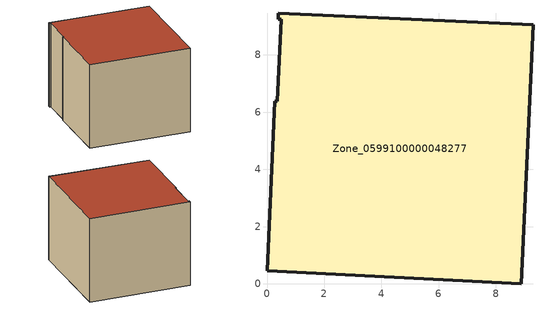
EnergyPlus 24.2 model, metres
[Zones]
Zone_0599100000048277
 floor ground (C_G): 8.89,0 0,0.45 0.27,6.38 0.36,6.38 0.49,9.24 0.39,9.25 0.4,9.46 9.3,9.05 z1.25
 wall outside (C_F): 9.3,9.05 0.4,9.46 0.39,9.25 0.49,9.24 0.36,6.38 0.27,6.38 0,0.45 8.89,0 9.3,9.05 z1.25:8.78
 roof outside (C_R): 8.89,0 9.3,9.05 0.4,9.46 0.39,9.25 0.49,9.24 0.36,6.38 0.27,6.38 0,0.45 z8.78
[BUILDING]
Pand.0599100000048277: North Axis=0; Terrain=City; Loads Convergence Tolerance Value=0.04; Temperature Convergence Tolerance Value=0.4; Solar Distribution=FullExterior; Maximum Number of Warmup Days=25; Minimum Number of Warmup Days=1
[Site:Location]
Rotterdam.The.Hague.AP_ZH_NLD Design_Conditions: Latitude=51.96; Longitude=4.45; Time Zone=1; Elevation=-4.5
[SITE:GROUNDTEMPERATURE:BUILDINGSURFACE]
18, 18, 18, 18, 18, 18, 18, 18, 18, 18, 18, 18
[MATERIAL] Thermal Absorptance=0.9; Solar Absorptance=0.7; Visible Absorptance=0.7
Name | Roughness | Thickness | Conductivity | Density | Specific Heat
G.TC.1965-1974 | MediumSmooth | 0.15 | 0.882353 | 540 | 1210
F.TC.1965-1974 | Rough | 0.3 | 0.697674 | 1920 | 840
R.TC.1965-1974 | MediumRough | 0.2 | 0.232558 | 1500 | 1000
[CONSTRUCTION]
C_G: G.TC.1965-1974
C_F: F.TC.1965-1974
C_R: R.TC.1965-1974
[ZONE]
Zone_0599100000048277: Type=1; Multiplier=1; Ceiling Height=Autocalculate; Volume=Autocalculate; Floor Area=autocalculate; Part of Total Floor Area=Yes
[ZONEINFILTRATION:DESIGNFLOWRATE]
Infil_Zone_0599100000048277: Zone or ZoneList or Space or SpaceList=Zone_0599100000048277; Schedule=AlwaysOn; Design Flow Rate Calculation Method=Flow/Area; Flow Rate per Floor Area=0.003; Constant Term Coefficient=1; Temperature Term Coefficient=0; Velocity Term Coefficient=0; Velocity Squared Term Coefficient=0
[HVACTEMPLATE:ZONE:IDEALLOADSAIRSYSTEM]
Zone_0599100000048277: Maximum Heating Supply Air Temperature=50; Minimum Cooling Supply Air Temperature=13; Maximum Heating Supply Air Humidity Ratio=0.0156; Minimum Cooling Supply Air Humidity Ratio=0.0077; Heating Limit=NoLimit; Cooling Limit=NoLimit; Dehumidification Control Type=ConstantSensibleHeatRatio; Cooling Sensible Heat Ratio=0.7; Dehumidification Setpoint=60; Humidification Control Type=None; Humidification Setpoint=30; Outdoor Air Method=None; Outdoor Air Flow Rate per Person=0.00944; Outdoor Air Flow Rate per Zone Floor Area=0; Outdoor Air Flow Rate per Zone=0; Demand Controlled Ventilation Type=None; Outdoor Air Economizer Type=NoEconomizer; Heat Recovery Type=None; Sensible Heat Recovery Effectiveness=0.7; Latent Heat Recovery Effectiveness=0.65
[ZONECONTROL:THERMOSTAT]
ThermostatControl_Zone_0599100000048277: Zone or ZoneList=Zone_0599100000048277; Control Type Schedule=DualSetpointControlType; Control 1=Thermostat_Zone_0599100000048277; Temperature Difference Between Cutout And Setpoint=0
[THERMOSTATSETPOINT:DUALSETPOINT]
Thermostat_Zone_0599100000048277: Heating Setpoint Temperature Schedule=HeatingSetpoint_Zone_0599100000048277; Cooling Setpoint Temperature Schedule=CoolingSetpoint_Zone_0599100000048277
[SCHEDULE:COMPACT]
HeatingSetpoint_Zone_0599100000048277: Through: 12/31, For: AllDays, Until: 24:00, 21
CoolingSetpoint_Zone_0599100000048277: Through: 12/31, For: AllDays, Until: 24:00, 24
DualSetpointControlType: Through: 12/31, For: AllDays, Until: 24:00, 4
AlwaysOn: Through: 12/31, For: AllDays, Until: 24:00, 1
